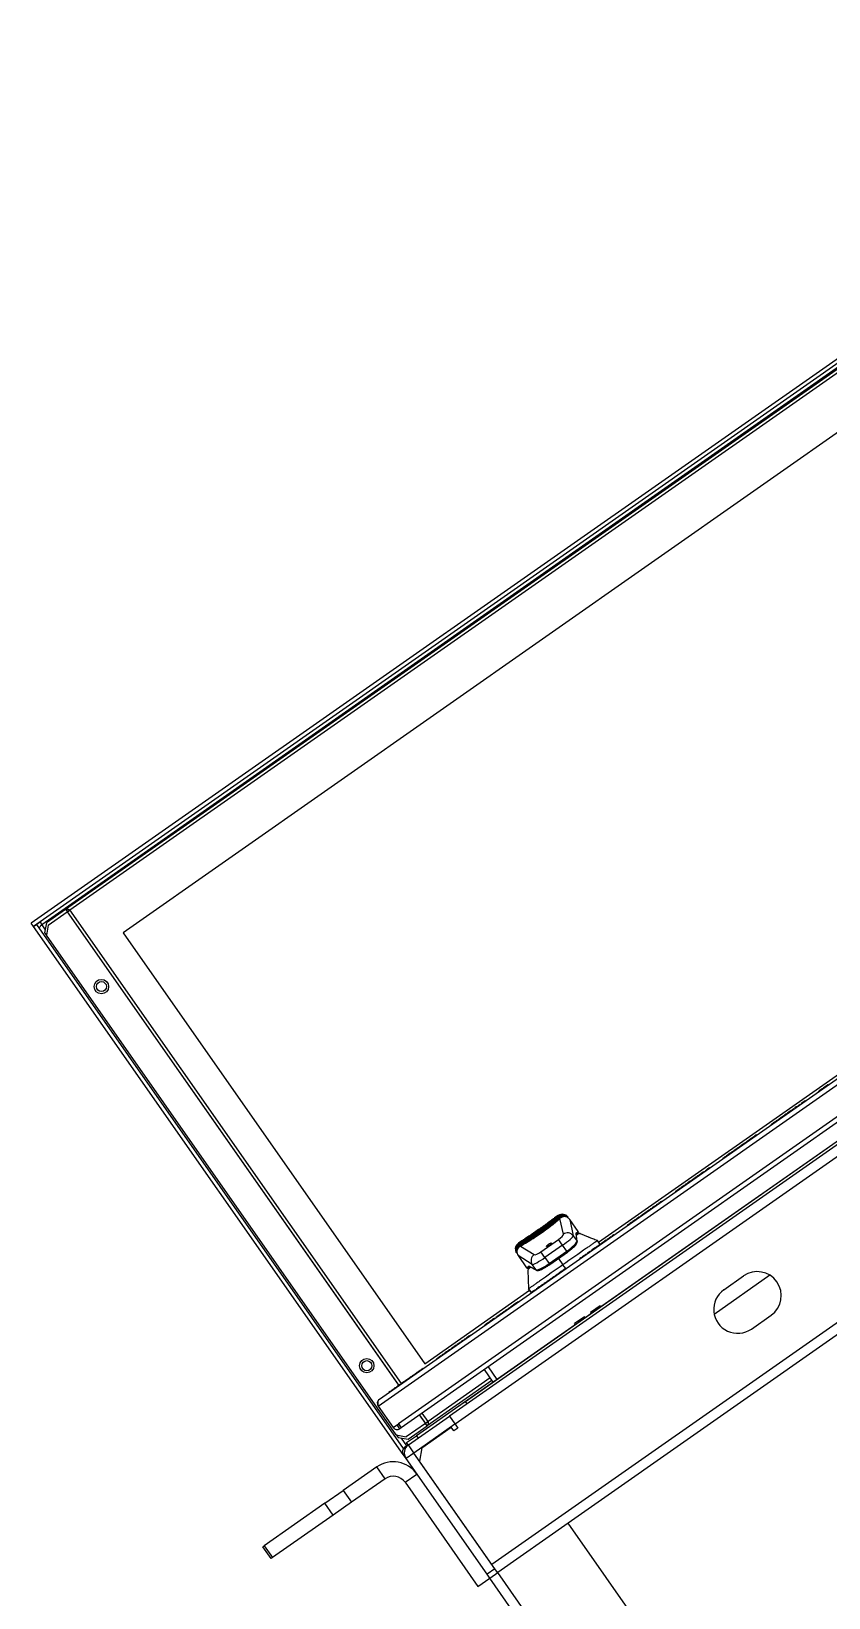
# Model space of a CAD drawing. Header units: millimetres. Extents: x 152904052 to 153933663, y 538271515 to 539240469.
# Drawn here: x 153464378 to 153464711, y 538578867 to 538579521 of the extents above; entities that cross this region are included whole.
import ezdxf

# ---------------------------------------------------------------- set-up
doc = ezdxf.new("R2010")
doc.units = ezdxf.units.MM
doc.layers.add('POWR', color=5, linetype='Continuous')

msp = doc.modelspace()

# ---------------------------------------------------------------- linework, layer by layer
at = {"layer": 'POWR', "color": 7}
for p, q in [((153467214.87, 538580807.11), (153464552.63, 538578942.98)), ((153467217.22, 538580803.75), (153464554.98, 538578939.63)), ((153467267, 538580769.27), (153464570.35, 538578881.05)), ((153466313.8, 538580176.17), (153464552.63, 538578942.98)), ((153466313.8, 538580176.17), (153464552.63, 538578942.98)), ((153466316.15, 538580172.82), (153464554.98, 538578939.63)), ((153466316.15, 538580172.82), (153464554.98, 538578939.63)), ((153464556.03, 538578946.84), (153466309.02, 538580174.29)), ((153464556.03, 538578946.84), (153466309.02, 538580174.29)), ((153466365.94, 538580138.33), (153464570.35, 538578881.05)), ((153466365.94, 538580138.33), (153464570.35, 538578881.05)), ((153464559.31, 538578949.13), (153465857.67, 538579858.25)), ((153465279.27, 538579779.44), (153464378.2, 538579148.51)), ((153465280.18, 538579778.13), (153464379.12, 538579147.19)), ((153465278.37, 538579775.15), (153464382.54, 538579147.88)), ((153464392.52, 538579154.38), (153465269.01, 538579768.11)), ((153464394.33, 538579154.06), (153465268.69, 538579766.3)), ((153465270.05, 538579742.22), (153464416.49, 538579144.55)), ((153464522.87, 538578947.12), (153465419.03, 538579574.61)), ((153464523.39, 538578950.04), (153465416.1, 538579575.13)), ((153465423.06, 538579564.13), (153464531.34, 538578939.74)), ((153465424.21, 538579562.49), (153464532.49, 538578938.1)), ((153465447.97, 538579490.56), (153464602.2, 538578898.34)), ((153464614.74, 538579015.54), (153465131.64, 538579377.47)), ((153464392.44, 538579154.32), (153464384.49, 538579148.76)), ((153464385.22, 538579147.72), (153464393.17, 538579153.28)), ((153464392.44, 538579154.32), (153464392.52, 538579154.38)), ((153464392.52, 538579154.38), (153464393.21, 538579153.4)), ((153464393.25, 538579153.34), (153464393.17, 538579153.28)), ((153464393.17, 538579153.28), (153464531.44, 538578955.8)), ((153464393.21, 538579153.4), (153464394.33, 538579154.06)), ((153464393.25, 538579153.34), (153464394.23, 538579154.03)), ((153464394.33, 538579154.06), (153464393.26, 538579153.32)), ((153464531.52, 538578955.86), (153464393.26, 538579153.32)), ((153464532.59, 538578956.61), (153464394.33, 538579154.06)), ((153464379.12, 538579147.19), (153464378.2, 538579148.51)), ((153464379.15, 538579147.14), (153464379.12, 538579147.19)), ((153464379.15, 538579147.14), (153464382.09, 538579149.2)), ((153464379.15, 538579147.14), (153464379.17, 538579147.11)), ((153464380.48, 538579148.03), (153464379.17, 538579147.11)), ((153464533.35, 538578926.92), (153464379.17, 538579147.11)), ((153464533.49, 538578929.51), (153464380.48, 538579148.03)), ((153464382.54, 538579147.88), (153464383.97, 538579145.84)), ((153464384.49, 538579148.76), (153464383.75, 538579144.58)), ((153464383.75, 538579144.58), (153464384.48, 538579143.54)), ((153464385.22, 538579147.72), (153464384.48, 538579143.54)), ((153464416.49, 538579144.55), (153464542.33, 538578964.84)), ((153464530.43, 538578935.1), (153464384.48, 538579143.54)), ((153464706.35, 538579078.27), (153464706.4, 538579078.19)), ((153464688.91, 538579066.06), (153464688.97, 538579065.98)), ((153464689.97, 538579066.81), (153464690.03, 538579066.72)), ((153464691.67, 538579067.99), (153464691.73, 538579067.91)), ((153464693.94, 538579069.59), (153464694, 538579069.5)), ((153464696.21, 538579071.18), (153464696.27, 538579071.1)), ((153464686.8, 538579064.58), (153464686.86, 538579064.5)), ((153464671.17, 538579053.64), (153464671.23, 538579053.56)), ((153464673.72, 538579055.42), (153464673.77, 538579055.34)), ((153464666.57, 538579050.42), (153464666.63, 538579050.34)), ((153464651.73, 538579040.03), (153464651.79, 538579039.95)), ((153464654.01, 538579041.62), (153464654.06, 538579041.54)), ((153464646.86, 538579036.62), (153464646.92, 538579036.54)), ((153464649.02, 538579038.13), (153464649.08, 538579038.05)), ((153464597.94, 538579026.63), (153464596.5, 538579025.62)), ((153464598, 538579026.55), (153464597.94, 538579026.63)), ((153464633.94, 538579027.57), (153464634, 538579027.49)), ((153464635, 538579028.31), (153464635.06, 538579028.23)), ((153464638.61, 538579030.84), (153464638.67, 538579030.76)), ((153464639.58, 538579031.52), (153464639.64, 538579031.44)), ((153464641.02, 538579032.53), (153464641.08, 538579032.45)), ((153464598.11, 538579026.4), (153464598.08, 538579026.44)), ((153464598.29, 538579026.14), (153464598.23, 538579026.23)), ((153464598.52, 538579025.81), (153464598.44, 538579025.92)), ((153464600.14, 538579018.87), (153464598.72, 538579025.45)), ((153464606.33, 538579019.96), (153464602.78, 538579025.03)), ((153464602.78, 538579025.03), (153464604.25, 538579018.2)), ((153464606.33, 538579019.96), (153464602.78, 538579025.03)), ((153464602.78, 538579025.03), (153464602.78, 538579025.03)), ((153464626.8, 538579022.57), (153464626.86, 538579022.49)), ((153464629.71, 538579024.61), (153464629.76, 538579024.53)), ((153464630.67, 538579025.28), (153464630.73, 538579025.2)), ((153464632.37, 538579026.47), (153464632.43, 538579026.39)), ((153464582.85, 538579016.06), (153464581.4, 538579015.04)), ((153464581.4, 538579015.04), (153464581.45, 538579014.96)), ((153464581.53, 538579014.86), (153464581.56, 538579014.81)), ((153464581.68, 538579014.64), (153464581.74, 538579014.56)), ((153464581.9, 538579014.33), (153464581.97, 538579014.22)), ((153464582.24, 538579013.91), (153464587.94, 538579010.33)), ((153464590.77, 538579011.49), (153464598.08, 538579016.61)), ((153464599.75, 538579014.23), (153464592.44, 538579009.11)), ((153464599.75, 538579014.23), (153464598.08, 538579016.61)), ((153464601.51, 538579011.71), (153464599.75, 538579014.23)), ((153464604.25, 538579018.2), (153464605.83, 538579015.94)), ((153464605.83, 538579015.94), (153464605.42, 538579019.19)), ((153464605.45, 538579019.34), (153464606.33, 538579019.96)), ((153464605.5, 538579018.98), (153464605.51, 538579018.97)), ((153464605.92, 538579015.72), (153464605.51, 538579018.97)), ((153464606.21, 538579019.27), (153464605.53, 538579018.79)), ((153464606.33, 538579019.96), (153464606.33, 538579019.96)), ((153464607.08, 538579019.07), (153464610.47, 538579017.7)), ((153464614.06, 538579013.65), (153464614.11, 538579013.57)), ((153464615.46, 538579014.51), (153464614.32, 538579016.15)), ((153464615.46, 538579014.51), (153464614.32, 538579016.15)), ((153464616.33, 538579015.24), (153464616.39, 538579015.16)), ((153464580.41, 538579013.47), (153464580.4, 538579013.44)), ((153464581.24, 538579009.95), (153464584.79, 538579004.88)), ((153464581.24, 538579009.95), (153464581.25, 538579009.95)), ((153464587.16, 538579006.23), (153464581.25, 538579009.95)), ((153464581.25, 538579009.95), (153464584.8, 538579004.88)), ((153464592.44, 538579009.11), (153464590.77, 538579011.49)), ((153464592.44, 538579009.11), (153464594.2, 538579006.59)), ((153464594.2, 538579006.59), (153464601.51, 538579011.71)), ((153464594.48, 538579006.18), (153464601.8, 538579011.3)), ((153464598.14, 538579008.74), (153464599.98, 538579006.11)), ((153464601.51, 538579011.71), (153464601.8, 538579011.3)), ((153464609.12, 538579010.19), (153464609.18, 538579010.11)), ((153464611.78, 538579012.06), (153464611.84, 538579011.98)), ((153464584.79, 538579004.88), (153464584.8, 538579004.88)), ((153464584.8, 538579004.88), (153464585.68, 538579005.5)), ((153464585.38, 538579003.88), (153464585.65, 538578996.08)), ((153464586.17, 538579005.23), (153464585.49, 538579004.76)), ((153464585.83, 538579005.48), (153464588.74, 538579003.98)), ((153464586, 538579005.32), (153464586.01, 538579005.32)), ((153464586.01, 538579005.32), (153464588.92, 538579003.82)), ((153464588.74, 538579003.98), (153464587.16, 538579006.23)), ((153464594.2, 538579006.59), (153464594.48, 538579006.18)), ((153464596.44, 538579001.32), (153464596.5, 538579001.23)), ((153464601.13, 538579004.47), (153464599.98, 538579006.11)), ((153464686.32, 538579001.71), (153464663.06, 538578985.42)), ((153464667.11, 538578995.68), (153464675.3, 538579001.41)), ((153464542.33, 538578964.84), (153464586.07, 538578995.46)), ((153464585.65, 538578996.08), (153464586.79, 538578994.44)), ((153464586.79, 538578994.44), (153464585.65, 538578996.08)), ((153464587.03, 538578994.72), (153464587.08, 538578994.64)), ((153464588.83, 538578995.99), (153464588.89, 538578995.9)), ((153464593.11, 538578998.99), (153464593.11, 538578998.98)), ((153464593.11, 538578998.98), (153464593.17, 538578998.9)), ((153464594.17, 538578999.72), (153464594.23, 538578999.64)), ((153464581.42, 538578990.8), (153464581.48, 538578990.72)), ((153464615.49, 538578989.02), (153464611.4, 538578986.15)), ((153464615.49, 538578989.02), (153464615.75, 538578988.65)), ((153464572.01, 538578984.21), (153464572.07, 538578984.13)), ((153464574.28, 538578985.8), (153464574.34, 538578985.72)), ((153464608.94, 538578984.43), (153464604.84, 538578981.56)), ((153464605.1, 538578981.19), (153464604.84, 538578981.56)), ((153464609.2, 538578984.06), (153464608.94, 538578984.43)), ((153464611.4, 538578986.15), (153464611.65, 538578985.78)), ((153464678.58, 538578979.29), (153464686.77, 538578985.03)), ((153464558.36, 538578974.65), (153464558.42, 538578974.57)), ((153464561.54, 538578976.88), (153464561.6, 538578976.79)), ((153464567.14, 538578980.8), (153464567.2, 538578980.72)), ((153464549.46, 538578968.42), (153464549.52, 538578968.34)), ((153464550.43, 538578969.09), (153464550.48, 538578969.01)), ((153464553.34, 538578971.13), (153464553.4, 538578971.05)), ((153464554.4, 538578971.87), (153464554.45, 538578971.79)), ((153464540.55, 538578962.18), (153464540.6, 538578962.1)), ((153464541.65, 538578962.95), (153464541.71, 538578962.87)), ((153464547.25, 538578966.87), (153464547.31, 538578966.79)), ((153464567.14, 538578962.36), (153464570.78, 538578957.16)), ((153464568.77, 538578963.51), (153464572.42, 538578958.31)), ((153464530.54, 538578955.17), (153464530.6, 538578955.09)), ((153464532.24, 538578956.36), (153464532.29, 538578956.28)), ((153464534.51, 538578957.95), (153464534.57, 538578957.87)), ((153464538.48, 538578960.73), (153464538.53, 538578960.65)), ((153464570.32, 538578957.81), (153464543.37, 538578938.94)), ((153464569.57, 538578958.88), (153464543.69, 538578940.75)), ((153464527.37, 538578952.95), (153464527.42, 538578952.87)), ((153464528.47, 538578953.72), (153464528.53, 538578953.64)), ((153464559.31, 538578949.13), (153464538.83, 538578934.79)), ((153464560, 538578948.15), (153464559.31, 538578949.13)), ((153464522.87, 538578947.12), (153464529.13, 538578938.19)), ((153464535.51, 538578931), (153464552.63, 538578942.98)), ((153464540.1, 538578943.43), (153464542.56, 538578939.93)), ((153464542.62, 538578940.01), (153464540.19, 538578943.49)), ((153464543.69, 538578940.75), (153464541.25, 538578944.24)), ((153464552.63, 538578942.98), (153464554.92, 538578939.71)), ((153464529.13, 538578938.19), (153464531.34, 538578939.74)), ((153464531.91, 538578937.7), (153464530.76, 538578939.34)), ((153464531.29, 538578939.7), (153464532.43, 538578938.06)), ((153464531.34, 538578939.74), (153464532.49, 538578938.1)), ((153464532.43, 538578938.06), (153464531.91, 538578937.7)), ((153464532.49, 538578938.1), (153464532.43, 538578938.06)), ((153464542.56, 538578939.93), (153464534.61, 538578934.36)), ((153464535.34, 538578933.32), (153464543.29, 538578938.89)), ((153464537.8, 538578927.72), (153464554.92, 538578939.71)), ((153464541.11, 538578929.79), (153464553.4, 538578938.4)), ((153464542.56, 538578939.93), (153464542.64, 538578939.99)), ((153464542.62, 538578940.01), (153464543.69, 538578940.75)), ((153464542.64, 538578939.99), (153464543.39, 538578940.51)), ((153464543.69, 538578940.75), (153464542.68, 538578939.93)), ((153464543.37, 538578938.94), (153464542.68, 538578939.93)), ((153464543.37, 538578938.94), (153464543.29, 538578938.89)), ((153464554.49, 538578936.84), (153464553.4, 538578938.4)), ((153464556.12, 538578937.99), (153464554.49, 538578936.84)), ((153464554.98, 538578939.63), (153464554.92, 538578939.71)), ((153464554.98, 538578939.63), (153464556.12, 538578937.99)), ((153464530.43, 538578935.1), (153464531.16, 538578934.06)), ((153464530.43, 538578935.1), (153464534.61, 538578934.36)), ((153464531.16, 538578934.06), (153464535.34, 538578933.32)), ((153464532.42, 538578933.84), (153464534.71, 538578930.56)), ((153464533.4, 538578929.64), (153464534.71, 538578930.56)), ((153464533.46, 538578929.56), (153464533.87, 538578929.85)), ((153464535.42, 538578930.94), (153464533.87, 538578929.85)), ((153464534.17, 538578929.42), (153464533.87, 538578929.85)), ((153464535.37, 538578931.02), (153464534.71, 538578930.56)), ((153464534.74, 538578931.92), (153464538.83, 538578934.79)), ((153464535.42, 538578930.94), (153464534.74, 538578931.92)), ((153464535.51, 538578931), (153464535.42, 538578930.94)), ((153464537.8, 538578927.72), (153464535.51, 538578931)), ((153464538.83, 538578934.79), (153464539.52, 538578933.81)), ((153464541.11, 538578929.79), (153464540.13, 538578924.22)), ((153464533.78, 538578927.22), (153464533.35, 538578926.92)), ((153464534.5, 538578925.29), (153464533.35, 538578926.92)), ((153464537.78, 538578927.58), (153464534.5, 538578925.29)), ((153464568.28, 538578877.04), (153464534.5, 538578925.29)), ((153464571.56, 538578879.33), (153464537.78, 538578927.58)), ((153464570.35, 538578881.05), (153464540.13, 538578924.22)), ((153464522.32, 538578921.76), (153464508.32, 538578911.96)), ((153464525.76, 538578916.85), (153464511.76, 538578907.05)), ((153464525.76, 538578916.85), (153464522.32, 538578921.76)), ((153464534.11, 538578915.37), (153464539.03, 538578918.82)), ((153464500.66, 538578906.6), (153464508.32, 538578911.96)), ((153464508.32, 538578911.96), (153464511.76, 538578907.05)), ((153464534.11, 538578915.37), (153464564.51, 538578871.96)), ((153464500.66, 538578906.6), (153464475.33, 538578888.86)), ((153464504.1, 538578901.68), (153464500.66, 538578906.6)), ((153464511.76, 538578907.05), (153464504.1, 538578901.68)), ((153464504.1, 538578901.68), (153464478.78, 538578883.95)), ((153464602.2, 538578898.34), (153464572.79, 538578877.75)), ((153465072.53, 538578226.64), (153464602.2, 538578898.34)), ((153464474.81, 538578888.49), (153464475.33, 538578888.86)), ((153464478.25, 538578883.58), (153464474.81, 538578888.49)), ((153464475.33, 538578888.86), (153464478.78, 538578883.95)), ((153464478.78, 538578883.95), (153464478.25, 538578883.58)), ((153464571.56, 538578879.33), (153464568.28, 538578877.04)), ((153464569.43, 538578875.4), (153464568.28, 538578877.04)), ((153464569.43, 538578875.4), (153464572.79, 538578877.75)), ((153464572.71, 538578877.69), (153464571.56, 538578879.33)), ((153465043.12, 538578206.05), (153464572.79, 538578877.75)), ((153464564.51, 538578871.96), (153464569.43, 538578875.4)), ((153465039.76, 538578203.7), (153464569.43, 538578875.4))]:
    msp.add_line(p, q, dxfattribs=at)
at = {"layer": 'POWR', "color": 7, "flags": 128}
msp.add_lwpolyline([(153464580.48, 538579013.34), (153464580.44, 538579013.36), (153464580.41, 538579013.38), (153464580.38, 538579013.41), (153464580.35, 538579013.43), (153464580.34, 538579013.46), (153464580.33, 538579013.48), (153464580.32, 538579013.51), (153464580.32, 538579013.53)], dxfattribs=at)
at = {"layer": 'POWR', "color": 7}
for centre, radius in [((153464407.43, 538579122.1), 3), ((153464407.43, 538579122.1), 2.1), ((153464518.13, 538578964), 3), ((153464518.13, 538578964), 2.1)]:
    msp.add_circle(centre, radius, dxfattribs=at)
for centre, radius, start, end in [((153464599.66, 538579024.17), 3, 34.99999, 124.99999), ((153464599.69, 538579026.98), 0.148, 13.72199, 72.70753), ((153464599.88, 538579026.8), 0.22, 355.61042, 60.25655), ((153464600.15, 538579026.56), 0.238, 351.38192, 49.28537), ((153464600.74, 538579026.51), 0.299, 69.92108, 106.46116), ((153464598.14, 538579026.2), 0.203, 43.28235, 99.99856), ((153464598.26, 538579025.81), 0.332, 28.00104, 85.91652), ((153464598.46, 538579025.44), 0.368, 29.45804, 80.32114), ((153464600.47, 538579026.23), 0.264, 348.13613, 39.29615), ((153464600.99, 538579026.23), 0.3, 68.3173, 125.18194), ((153464601.08, 538579026.13), 0.3, 67.85535, 125.20318), ((153464601.3, 538579025.86), 0.3, 66.81842, 125.25722), ((153464583.12, 538579012.59), 3, 124.99999, 214.99999), ((153464581.74, 538579014.71), 0.203, 150.00143, 206.71766), ((153464582.06, 538579014.47), 0.332, 164.08348, 221.99897), ((153464582.34, 538579014.16), 0.368, 169.67885, 220.54196), ((153464601.84, 538579016.35), 3.04, 37.39419, 124.01866), ((153464605.03, 538579018.91), 0.478, 8.53928, 36.2481), ((153464605.04, 538579019.05), 0.501, 341.84169, 35.0507), ((153464605.45, 538579015.66), 0.478, 7.30287, 36.24966), ((153464605.93, 538579019.68), 0.5, 304.99999, 34.99999), ((153464605.92, 538579019.67), 0.499, 305.1578, 35.15693), ((153464580.56, 538579012.38), 0.299, 146.59574, 180.08388), ((153464580.58, 538579013.28), 0.22, 189.74345, 254.38958), ((153464580.73, 538579012.04), 0.3, 124.81805, 181.6827), ((153464580.71, 538579012.94), 0.238, 200.71463, 258.61808), ((153464580.8, 538579011.93), 0.3, 132.41791, 182.15891), ((153464580.91, 538579012.53), 0.264, 210.70386, 261.86387), ((153464589.72, 538579007.87), 3.04, 125.98134, 212.60581), ((153464585.2, 538579005.17), 0.5, 214.99999, 304.99999), ((153464585.21, 538579005.17), 0.499, 214.84307, 304.84221), ((153464586.09, 538579005.79), 0.501, 214.9493, 268.1583), ((153464586.23, 538579005.74), 0.478, 213.7519, 241.46073), ((153464589.14, 538579004.24), 0.478, 213.75035, 242.69712), ((153464681.03, 538578993.22), 10, 304.99999, 124.99999), ((153464672.84, 538578987.49), 10, 124.99999, 304.99999), ((153464524.59, 538578948.32), 2.1, 124.99999, 214.99999), ((153464530.76, 538578939.34), 2, 214.99999, 304.99999), ((153464535.07, 538578928.13), 2.1, 124.99999, 214.99999), ((153464537.86, 538578927.64), 4.1, 124.99999, 214.99999), ((153464529.2, 538578911.93), 12, 34.99999, 124.99999), ((153464537.86, 538578927.64), 0.1, 124.99999, 214.99999), ((153464529.2, 538578911.93), 6, 34.99999, 124.99999)]:
    msp.add_arc(centre, radius, start, end, dxfattribs=at)
for centre, major_axis, ratio, start_param, end_param in [((153464587.13, 538579024.47), (20.89, 14.63), 0.249328, 4.306744, 5.118034), ((153464597.65, 538579017.22), (2.46, 1.72), 0.249328, 4.712389, 6.178466), ((153464599.32, 538579014.84), (4.91, 3.44), 0.124664, 4.712389, 6.178466), ((153464600.88, 538579012.61), (4.91, 3.44), 0.183333, 4.712389, 6.178466), ((153464608.6, 538579014.84), (-3.15, 4.51), 0.105104, 0, 0.197396), ((153464592.01, 538579009.72), (4.91, 3.44), 0.124664, 3.246312, 4.712389), ((153464590.34, 538579012.1), (2.46, 1.72), 0.249328, 3.246312, 4.712389), ((153464588.83, 538579000.99), (-3.15, 4.51), 0.105104, 6.08579, 6.283185), ((153464593.57, 538579007.49), (4.91, 3.44), 0.183333, 3.246312, 4.712389)]:
    msp.add_ellipse(centre, major_axis=major_axis, ratio=ratio, start_param=start_param, end_param=end_param, dxfattribs=at)
msp.add_ellipse((153464594.15, 538579014.44), major_axis=(1.02, 0.72), ratio=0.249328, dxfattribs=at)
for points, knots in [([(153464392.52, 538579154.38), (153464392.61, 538579154.43), (153464392.81, 538579154.52), (153464393.24, 538579154.46), (153464393.76, 538579154.3), (153464394.14, 538579154.14), (153464394.33, 538579154.06)], [0, 0, 0, 0, 0.237155, 0.492001, 0.746893, 1, 1, 1, 1]), ([(153464381.58, 538579146.47), (153464381.57, 538579146.53), (153464381.55, 538579146.63), (153464381.75, 538579146.95), (153464382.04, 538579147.31), (153464382.33, 538579147.64), (153464382.5, 538579147.83), (153464382.54, 538579147.88)], [0, 0, 0, 0, 0.26101, 0.482061, 0.703095, 0.924129, 1, 1, 1, 1]), ([(153464382.54, 538579147.88), (153464382.46, 538579148.09), (153464382.31, 538579148.48), (153464382.15, 538579148.94), (153464382.11, 538579149.12), (153464382.09, 538579149.2)], [0, 0, 0, 0, 0.407958, 0.75346, 1, 1, 1, 1]), ([(153464710.66, 538579081.29), (153464710.27, 538579081.02), (153464709.23, 538579080.29), (153464707.83, 538579079.31), (153464706.6, 538579078.45), (153464706.43, 538579078.33), (153464706.35, 538579078.27)], [0, 0, 0, 0, 0.151094, 0.39751, 0.693287, 1, 1, 1, 1]), ([(153464698.94, 538579073.09), (153464698.91, 538579073.06), (153464698.85, 538579073.03), (153464698.32, 538579072.65), (153464698.17, 538579072.55)], [0, 0, 0, 0, 0.7249547, 1, 1, 1, 1]), ([(153464701.07, 538579074.57), (153464701.02, 538579074.54), (153464700.92, 538579074.47), (153464700.26, 538579074.01), (153464699.54, 538579073.51), (153464699.23, 538579073.29)], [0, 0, 0, 0, 0.3570861, 0.7221582, 1, 1, 1, 1]), ([(153464688.62, 538579065.86), (153464688.56, 538579065.82), (153464687.9, 538579065.35), (153464687.09, 538579064.79), (153464686.9, 538579064.65), (153464686.8, 538579064.58)], [0, 0, 0, 0, 0.046262, 0.518324, 1, 1, 1, 1]), ([(153464689.69, 538579066.61), (153464689.51, 538579066.48), (153464689.02, 538579066.14), (153464688.95, 538579066.09), (153464688.91, 538579066.06)], [0, 0, 0, 0, 0.348529, 1, 1, 1, 1]), ([(153464691.38, 538579067.79), (153464691.21, 538579067.67), (153464690.66, 538579067.29), (153464690.13, 538579066.92), (153464690.03, 538579066.84), (153464689.97, 538579066.81)], [0, 0, 0, 0, 0.185329, 0.588233, 1, 1, 1, 1]), ([(153464693.94, 538579069.59), (153464693.6, 538579069.35), (153464692.92, 538579068.87), (153464692.2, 538579068.36), (153464691.75, 538579068.05), (153464691.7, 538579068.01), (153464691.67, 538579067.99)], [0, 0, 0, 0, 0.275813, 0.552302, 0.773603, 1, 1, 1, 1]), ([(153464696.21, 538579071.18), (153464696.17, 538579071.15), (153464696.09, 538579071.09), (153464695.48, 538579070.67), (153464694.73, 538579070.14), (153464694.21, 538579069.77), (153464693.94, 538579069.59)], [0, 0, 0, 0, 0.291955, 0.564274, 0.77698, 1, 1, 1, 1]), ([(153464697.88, 538579072.35), (153464697.82, 538579072.3), (153464697.7, 538579072.22), (153464697.11, 538579071.8), (153464696.59, 538579071.44), (153464696.5, 538579071.38)], [0, 0, 0, 0, 0.449901, 0.911411, 1, 1, 1, 1]), ([(153464680.78, 538579060.37), (153464680.78, 538579060.37), (153464680.78, 538579060.37), (153464680.1, 538579059.89), (153464678.89, 538579059.05), (153464677.63, 538579058.16), (153464676.79, 538579057.57), (153464676.51, 538579057.38)], [0, 0, 0, 0, 0.16836, 0.429285, 0.677212, 0.894576, 1, 1, 1, 1]), ([(153464670.89, 538579053.44), (153464670.49, 538579053.17), (153464669.45, 538579052.43), (153464668.07, 538579051.47), (153464666.84, 538579050.61), (153464666.66, 538579050.48), (153464666.57, 538579050.42)], [0, 0, 0, 0, 0.15269, 0.403814, 0.701599, 1, 1, 1, 1]), ([(153464673.72, 538579055.42), (153464673.33, 538579055.16), (153464672.56, 538579054.62), (153464671.77, 538579054.06), (153464671.27, 538579053.71), (153464671.21, 538579053.67), (153464671.17, 538579053.64)], [0, 0, 0, 0, 0.275104, 0.554507, 0.77669, 1, 1, 1, 1]), ([(153464676.23, 538579057.18), (153464676.22, 538579057.18), (153464676.22, 538579057.18), (153464675.99, 538579057.01), (153464675.5, 538579056.67), (153464674.7, 538579056.11), (153464674.05, 538579055.66), (153464673.72, 538579055.42)], [0, 0, 0, 0, 0.103284, 0.300865, 0.488334, 0.735336, 1, 1, 1, 1]), ([(153464661.07, 538579046.57), (153464661.07, 538579046.57), (153464661.07, 538579046.57), (153464660.45, 538579046.14), (153464659.6, 538579045.54), (153464659.22, 538579045.27)], [0, 0, 0, 0, 0.265083, 0.669545, 1, 1, 1, 1]), ([(153464651.45, 538579039.83), (153464650.99, 538579039.51), (153464650.07, 538579038.86), (153464649.22, 538579038.27), (153464649.09, 538579038.18), (153464649.02, 538579038.13)], [0, 0, 0, 0, 0.3256399, 0.6652631, 1, 1, 1, 1]), ([(153464654.01, 538579041.62), (153464653.66, 538579041.38), (153464652.97, 538579040.9), (153464652.27, 538579040.4), (153464651.82, 538579040.09), (153464651.76, 538579040.05), (153464651.73, 538579040.03)], [0, 0, 0, 0, 0.2751102, 0.5573582, 0.7800931, 1, 1, 1, 1]), ([(153464656.25, 538579043.19), (153464656.25, 538579043.19), (153464656.25, 538579043.19), (153464656.04, 538579043.04), (153464655.65, 538579042.78), (153464655.16, 538579042.43), (153464654.59, 538579042.03), (153464654.21, 538579041.76), (153464654.01, 538579041.62)], [0, 0, 0, 0, 0.099931, 0.297137, 0.482001, 0.644907, 0.814694, 1, 1, 1, 1]), ([(153464658.93, 538579045.07), (153464658.93, 538579045.07), (153464658.93, 538579045.07), (153464658.46, 538579044.74), (153464657.63, 538579044.16), (153464656.88, 538579043.64), (153464656.53, 538579043.39)], [0, 0, 0, 0, 0.185336, 0.481365, 0.759128, 1, 1, 1, 1]), ([(153464648.74, 538579037.93), (153464648.66, 538579037.88), (153464647.98, 538579037.4), (153464647.16, 538579036.83), (153464646.96, 538579036.69), (153464646.86, 538579036.62)], [0, 0, 0, 0, 0.059815, 0.533636, 1, 1, 1, 1]), ([(153464598, 538579026.55), (153464598.3, 538579026.73), (153464598.84, 538579027.05), (153464599.46, 538579027.1), (153464599.74, 538579027.12)], [0, 0, 0, 0, 0.558032, 1, 1, 1, 1]), ([(153464599.79, 538579027.02), (153464599.45, 538579026.99), (153464598.83, 538579026.92), (153464598.31, 538579026.59), (153464598.08, 538579026.44)], [0, 0, 0, 0, 0.558139, 1, 1, 1, 1]), ([(153464598.11, 538579026.4), (153464598.43, 538579026.6), (153464599.01, 538579026.95), (153464599.69, 538579026.98), (153464599.99, 538579026.99)], [0, 0, 0, 0, 0.560688, 1, 1, 1, 1]), ([(153464600.01, 538579026.83), (153464599.65, 538579026.8), (153464599, 538579026.74), (153464598.46, 538579026.38), (153464598.23, 538579026.23)], [0, 0, 0, 0, 0.56076, 1, 1, 1, 1]), ([(153464598.29, 538579026.14), (153464598.63, 538579026.36), (153464599.26, 538579026.74), (153464599.99, 538579026.74), (153464600.31, 538579026.74)], [0, 0, 0, 0, 0.56001, 1, 1, 1, 1]), ([(153464599.74, 538579027.12), (153464599.83, 538579027.12), (153464600.01, 538579027.11), (153464600.25, 538579027.08), (153464600.41, 538579027.04), (153464600.46, 538579027.02), (153464600.48, 538579027.02)], [0, 0, 0, 0, 0.367851, 0.735806, 0.920546, 1, 1, 1, 1]), ([(153464600.44, 538579026.9), (153464600.44, 538579026.9), (153464600.44, 538579026.92), (153464600.38, 538579026.94), (153464600.19, 538579027), (153464599.92, 538579027.01), (153464599.76, 538579027.02)], [0, 0, 0, 0, 0.02102, 0.134539, 0.478024, 1, 1, 1, 1]), ([(153464600.71, 538579026.91), (153464600.7, 538579026.91), (153464600.66, 538579026.92), (153464600.32, 538579027), (153464599.99, 538579027.02), (153464599.79, 538579027.02)], [0, 0, 0, 0, 0.279849, 0.560767, 1, 1, 1, 1]), ([(153464599.99, 538579026.99), (153464600.08, 538579026.98), (153464600.25, 538579026.97), (153464600.49, 538579026.92), (153464600.66, 538579026.87), (153464600.76, 538579026.83), (153464600.82, 538579026.8), (153464600.84, 538579026.79), (153464600.84, 538579026.79)], [0, 0, 0, 0, 0.249575, 0.499234, 0.624577, 0.749541, 0.874797, 1, 1, 1, 1]), ([(153464600.83, 538579026.72), (153464600.75, 538579026.74), (153464600.55, 538579026.79), (153464600.22, 538579026.82), (153464600.01, 538579026.83)], [0, 0, 0, 0, 0.389876, 1, 1, 1, 1]), ([(153464600.31, 538579026.74), (153464600.39, 538579026.73), (153464600.56, 538579026.71), (153464600.78, 538579026.65), (153464600.93, 538579026.59), (153464601.02, 538579026.55), (153464601.08, 538579026.52), (153464601.1, 538579026.51), (153464601.1, 538579026.51)], [0, 0, 0, 0, 0.250691, 0.499738, 0.624633, 0.749644, 0.875011, 1, 1, 1, 1]), ([(153464600.84, 538579026.79), (153464600.85, 538579026.78), (153464600.88, 538579026.75), (153464600.9, 538579026.73), (153464600.91, 538579026.71)], [0, 0, 0, 0, 0.56, 1, 1, 1, 1]), ([(153464634.64, 538579028.06), (153464634.3, 538579027.82), (153464633.6, 538579027.33), (153464632.91, 538579026.85), (153464632.46, 538579026.53), (153464632.4, 538579026.49), (153464632.37, 538579026.47)], [0, 0, 0, 0, 0.275754, 0.56072, 0.783725, 1, 1, 1, 1]), ([(153464635, 538579028.31), (153464634.84, 538579028.2), (153464634.51, 538579027.97), (153464634.19, 538579027.75), (153464633.98, 538579027.6), (153464633.96, 538579027.58), (153464633.94, 538579027.57)], [0, 0, 0, 0, 0.275921, 0.560742, 0.783615, 1, 1, 1, 1]), ([(153464636.04, 538579029.04), (153464636.04, 538579029.04), (153464636.03, 538579029.04), (153464635.94, 538579028.97), (153464635.76, 538579028.85), (153464635.53, 538579028.69), (153464635.27, 538579028.5), (153464635.09, 538579028.38), (153464635, 538579028.31)], [0, 0, 0, 0, 0.0519018, 0.2582521, 0.4493065, 0.618763, 0.7988902, 1, 1, 1, 1]), ([(153464636.92, 538579029.66), (153464636.9, 538579029.64), (153464636.86, 538579029.62), (153464636.63, 538579029.45), (153464636.4, 538579029.29), (153464636.32, 538579029.24)], [0, 0, 0, 0, 0.436374, 0.82486, 1, 1, 1, 1]), ([(153464638.61, 538579030.84), (153464638.58, 538579030.82), (153464638.52, 538579030.78), (153464638.02, 538579030.43), (153464637.47, 538579030.04), (153464637.2, 538579029.86)], [0, 0, 0, 0, 0.368878, 0.697816, 1, 1, 1, 1]), ([(153464639.58, 538579031.52), (153464639.55, 538579031.5), (153464639.51, 538579031.47), (153464639.07, 538579031.17), (153464638.9, 538579031.04)], [0, 0, 0, 0, 0.5999408, 1, 1, 1, 1]), ([(153464641, 538579032.52), (153464641, 538579032.52), (153464641, 538579032.51), (153464640.57, 538579032.22), (153464639.99, 538579031.81), (153464639.87, 538579031.72)], [0, 0, 0, 0, 0.344388, 0.860788, 1, 1, 1, 1]), ([(153464581.45, 538579014.96), (153464582.44, 538579015.62), (153464584.43, 538579016.95), (153464587.62, 538579019.12), (153464591.02, 538579021.49), (153464594.58, 538579024.04), (153464596.86, 538579025.71), (153464598, 538579026.55)], [0, 0, 0, 0, 0.1864899, 0.3731911, 0.5594641, 0.77969, 1, 1, 1, 1]), ([(153464598.08, 538579026.44), (153464597.11, 538579025.72), (153464595.19, 538579024.29), (153464592.07, 538579022.03), (153464588.71, 538579019.66), (153464585.11, 538579017.21), (153464582.73, 538579015.64), (153464581.53, 538579014.86)], [0, 0, 0, 0, 0.1864818, 0.3727077, 0.5594378, 0.7788693, 1, 1, 1, 1]), ([(153464581.56, 538579014.81), (153464582.56, 538579015.46), (153464584.56, 538579016.75), (153464587.77, 538579018.9), (153464591.18, 538579021.27), (153464594.72, 538579023.84), (153464596.98, 538579025.54), (153464598.11, 538579026.4)], [0, 0, 0, 0, 0.186493, 0.373204, 0.559469, 0.779702, 1, 1, 1, 1]), ([(153464598.23, 538579026.23), (153464597.27, 538579025.5), (153464595.36, 538579024.04), (153464592.26, 538579021.76), (153464588.9, 538579019.39), (153464585.29, 538579016.95), (153464582.89, 538579015.41), (153464581.68, 538579014.64)], [0, 0, 0, 0, 0.186481, 0.372718, 0.559433, 0.778886, 1, 1, 1, 1]), ([(153464581.74, 538579014.56), (153464583.28, 538579015.54), (153464586.36, 538579017.51), (153464590.85, 538579020.6), (153464594.87, 538579023.53), (153464597.14, 538579025.27), (153464598.29, 538579026.14)], [0, 0, 0, 0, 0.279197, 0.55923, 0.778542, 1, 1, 1, 1]), ([(153464598.44, 538579025.92), (153464596.99, 538579024.8), (153464594.08, 538579022.55), (153464589.67, 538579019.41), (153464585.55, 538579016.64), (153464583.12, 538579015.1), (153464581.9, 538579014.33)], [0, 0, 0, 0, 0.279365, 0.559627, 0.778697, 1, 1, 1, 1]), ([(153464581.97, 538579014.22), (153464583.53, 538579015.2), (153464586.64, 538579017.17), (153464591.1, 538579020.24), (153464595.1, 538579023.15), (153464597.38, 538579024.92), (153464598.52, 538579025.81)], [0, 0, 0, 0, 0.279462, 0.559802, 0.778911, 1, 1, 1, 1]), ([(153464598.78, 538579025.63), (153464597.3, 538579024.48), (153464594.35, 538579022.21), (153464589.89, 538579019.03), (153464585.75, 538579016.24), (153464583.29, 538579014.69), (153464582.06, 538579013.92)], [0, 0, 0, 0, 0.280656, 0.560317, 0.780051, 1, 1, 1, 1]), ([(153464598.72, 538579025.52), (153464597.26, 538579024.39), (153464594.34, 538579022.11), (153464589.95, 538579018.98), (153464585.85, 538579016.24), (153464583.4, 538579014.7), (153464582.17, 538579013.94)], [0, 0, 0, 0, 0.279884, 0.560494, 0.779839, 1, 1, 1, 1]), ([(153464596.5, 538579025.62), (153464596.49, 538579025.61), (153464596.22, 538579025.43), (153464595.27, 538579024.73), (153464593.69, 538579023.57), (153464591.79, 538579022.19), (153464589.74, 538579020.74), (153464587.68, 538579019.31), (153464585.72, 538579018), (153464584.1, 538579016.91), (153464583.12, 538579016.26), (153464582.86, 538579016.06), (153464582.85, 538579016.06)], [0, 0, 0, 0, 0.003473, 0.127751, 0.25193, 0.375819, 0.499822, 0.624027, 0.748207, 0.872102, 0.996008, 1, 1, 1, 1]), ([(153464600.31, 538579026.53), (153464599.93, 538579026.5), (153464599.25, 538579026.45), (153464598.69, 538579026.08), (153464598.44, 538579025.92)], [0, 0, 0, 0, 0.559285, 1, 1, 1, 1]), ([(153464598.52, 538579025.81), (153464598.89, 538579026.04), (153464599.55, 538579026.44), (153464600.33, 538579026.41), (153464600.67, 538579026.4)], [0, 0, 0, 0, 0.559592, 1, 1, 1, 1]), ([(153464602.78, 538579025.03), (153464602.47, 538579025.36), (153464601.85, 538579026.03), (153464600.61, 538579026.25), (153464599.54, 538579026.03), (153464599, 538579025.64), (153464598.72, 538579025.45)], [0, 0, 0, 0, 0.279785, 0.559857, 0.779728, 1, 1, 1, 1]), ([(153464601.19, 538579026.41), (153464601.18, 538579026.4), (153464601.15, 538579026.4), (153464600.83, 538579026.48), (153464600.5, 538579026.51), (153464600.31, 538579026.53)], [0, 0, 0, 0, 0.279424, 0.560243, 1, 1, 1, 1]), ([(153464600.82, 538579026.47), (153464600.82, 538579026.48), (153464600.83, 538579026.5), (153464600.82, 538579026.52), (153464600.78, 538579026.54), (153464600.7, 538579026.56), (153464600.56, 538579026.56), (153464600.46, 538579026.54), (153464600.39, 538579026.52)], [0, 0, 0, 0, 0.125209, 0.250655, 0.344867, 0.439084, 0.625539, 1, 1, 1, 1]), ([(153464600.67, 538579026.4), (153464600.76, 538579026.38), (153464600.92, 538579026.35), (153464601.12, 538579026.29), (153464601.26, 538579026.23), (153464601.37, 538579026.18), (153464601.4, 538579026.15), (153464601.42, 538579026.14)], [0, 0, 0, 0, 0.251028, 0.501181, 0.626243, 0.751403, 1, 1, 1, 1]), ([(153464601.13, 538579026.11), (153464601.13, 538579026.11), (153464601.13, 538579026.13), (153464601.12, 538579026.16), (153464601.08, 538579026.18), (153464600.98, 538579026.2), (153464600.86, 538579026.2), (153464600.77, 538579026.18), (153464600.73, 538579026.17)], [0, 0, 0, 0, 0.125083, 0.250612, 0.375716, 0.501101, 0.749517, 1, 1, 1, 1]), ([(153464601.1, 538579026.51), (153464601.12, 538579026.49), (153464601.15, 538579026.46), (153464601.18, 538579026.42), (153464601.19, 538579026.41)], [0, 0, 0, 0, 0.56, 1, 1, 1, 1]), ([(153464601.42, 538579026.14), (153464601.43, 538579026.12), (153464601.46, 538579026.09), (153464601.48, 538579026.06), (153464601.49, 538579026.05)], [0, 0, 0, 0, 0.56, 1, 1, 1, 1]), ([(153464629.42, 538579024.41), (153464629.08, 538579024.17), (153464628.13, 538579023.51), (153464627.09, 538579022.78), (153464626.9, 538579022.64), (153464626.8, 538579022.57)], [0, 0, 0, 0, 0.218371, 0.615957, 1, 1, 1, 1]), ([(153464630.39, 538579025.08), (153464630.25, 538579024.99), (153464629.81, 538579024.68), (153464629.75, 538579024.64), (153464629.71, 538579024.61)], [0, 0, 0, 0, 0.31786, 1, 1, 1, 1]), ([(153464632.08, 538579026.27), (153464631.91, 538579026.15), (153464631.37, 538579025.78), (153464630.84, 538579025.4), (153464630.73, 538579025.32), (153464630.67, 538579025.28)], [0, 0, 0, 0, 0.192889, 0.60287, 1, 1, 1, 1]), ([(153464580.32, 538579013.53), (153464580.47, 538579013.84), (153464580.74, 538579014.41), (153464581.24, 538579014.79), (153464581.45, 538579014.96)], [0, 0, 0, 0, 0.558034, 1, 1, 1, 1]), ([(153464580.36, 538579013.24), (153464580.51, 538579013.59), (153464580.78, 538579014.22), (153464581.32, 538579014.63), (153464581.56, 538579014.81)], [0, 0, 0, 0, 0.560632, 1, 1, 1, 1]), ([(153464581.53, 538579014.86), (153464581.26, 538579014.64), (153464580.77, 538579014.25), (153464580.51, 538579013.69), (153464580.4, 538579013.44)], [0, 0, 0, 0, 0.558153, 1, 1, 1, 1]), ([(153464580.49, 538579012.86), (153464580.64, 538579013.24), (153464580.9, 538579013.92), (153464581.48, 538579014.36), (153464581.74, 538579014.56)], [0, 0, 0, 0, 0.559946, 1, 1, 1, 1]), ([(153464581.68, 538579014.64), (153464581.39, 538579014.42), (153464580.88, 538579014.02), (153464580.62, 538579013.43), (153464580.5, 538579013.17)], [0, 0, 0, 0, 0.560851, 1, 1, 1, 1]), ([(153464580.68, 538579012.4), (153464580.83, 538579012.81), (153464581.08, 538579013.55), (153464581.7, 538579014.02), (153464581.97, 538579014.22)], [0, 0, 0, 0, 0.558805, 1, 1, 1, 1]), ([(153464581.9, 538579014.33), (153464581.6, 538579014.1), (153464581.06, 538579013.69), (153464580.8, 538579013.06), (153464580.69, 538579012.79)], [0, 0, 0, 0, 0.559341, 1, 1, 1, 1]), ([(153464582.24, 538579013.91), (153464581.89, 538579013.66), (153464581.21, 538579013.15), (153464580.73, 538579012.03), (153464580.73, 538579010.89), (153464581.08, 538579010.26), (153464581.25, 538579009.95)], [0, 0, 0, 0, 0.280267, 0.560119, 0.77999, 1, 1, 1, 1]), ([(153464582.06, 538579013.92), (153464581.74, 538579013.67), (153464581.19, 538579013.24), (153464580.97, 538579012.57), (153464580.87, 538579012.27)], [0, 0, 0, 0, 0.560102, 1, 1, 1, 1]), ([(153464614.32, 538579016.15), (153464614.39, 538579016.2), (153464614.47, 538579016.26), (153464614.3, 538579016.14), (153464614.37, 538579016.19), (153464614.15, 538579016.03), (153464613.3, 538579015.44), (153464612.24, 538579014.7), (153464611.01, 538579013.84), (153464606.93, 538579010.98), (153464603.25, 538579008.4), (153464599.98, 538579006.11)], [0, 0, 0, 0, 0.7503603, 0.7712036, 0.792047, 0.8126829, 0.8282242, 0.8437654, 0.8593074, 0.87494, 1, 1, 1, 1]), ([(153464601.79, 538579011.3), (153464602.14, 538579011.55), (153464602.8, 538579012.03), (153464603.97, 538579012.98), (153464605.08, 538579014.04), (153464605.85, 538579015.06), (153464605.9, 538579015.52), (153464605.92, 538579015.73)], [0, 0, 0, 0, 0.148366, 0.289904, 0.552429, 0.78964, 1, 1, 1, 1]), ([(153464605.56, 538579018.56), (153464605.58, 538579018.58), (153464605.98, 538579018.86), (153464606.24, 538579019.04), (153464606.13, 538579018.96), (153464606.13, 538579018.96), (153464606.13, 538579018.96)], [0, 0, 0, 0, 0.015527, 0.315728, 0.923969, 1, 1, 1, 1]), ([(153464607.08, 538579019.07), (153464606.87, 538579019.07), (153464606.57, 538579019.06), (153464605.8, 538579018.56), (153464605.58, 538579018.41)], [0, 0, 0, 0, 0.702256, 1, 1, 1, 1]), ([(153464614.32, 538579016.15), (153464613.98, 538579016.29), (153464613.31, 538579016.56), (153464612.35, 538579016.94), (153464611.56, 538579017.26), (153464611.04, 538579017.47), (153464610.74, 538579017.59), (153464610.57, 538579017.66), (153464610.5, 538579017.69), (153464610.47, 538579017.7)], [0, 0, 0, 0, 0.121221, 0.24292, 0.371216, 0.512396, 0.666965, 0.831089, 1, 1, 1, 1]), ([(153464614.06, 538579013.65), (153464613.71, 538579013.41), (153464613.01, 538579012.92), (153464612.32, 538579012.44), (153464611.87, 538579012.12), (153464611.81, 538579012.08), (153464611.78, 538579012.06)], [0, 0, 0, 0, 0.277132, 0.564991, 0.788001, 1, 1, 1, 1]), ([(153464616.33, 538579015.24), (153464616.31, 538579015.23), (153464616.28, 538579015.21), (153464615.98, 538579015), (153464615.55, 538579014.7), (153464615.07, 538579014.36), (153464614.56, 538579014), (153464614.23, 538579013.77), (153464614.06, 538579013.65)], [0, 0, 0, 0, 0.203822, 0.38104, 0.547981, 0.683805, 0.832176, 1, 1, 1, 1]), ([(153464618.02, 538579016.43), (153464618, 538579016.41), (153464617.94, 538579016.37), (153464617.41, 538579016), (153464616.87, 538579015.62), (153464616.54, 538579015.39), (153464616.51, 538579015.37)], [0, 0, 0, 0, 0.361483, 0.676351, 0.972907, 1, 1, 1, 1]), ([(153464618.93, 538579017.06), (153464618.93, 538579017.06), (153464618.92, 538579017.06), (153464618.68, 538579016.89), (153464618.34, 538579016.65), (153464618.31, 538579016.63)], [0, 0, 0, 0, 0.372675, 0.947787, 1, 1, 1, 1]), ([(153464620.03, 538579017.83), (153464620.02, 538579017.83), (153464620.02, 538579017.82), (153464619.71, 538579017.61), (153464619.27, 538579017.3), (153464619.22, 538579017.26)], [0, 0, 0, 0, 0.3714392, 0.9283596, 1, 1, 1, 1]), ([(153464621.12, 538579018.59), (153464621.11, 538579018.59), (153464621.1, 538579018.58), (153464620.78, 538579018.36), (153464620.32, 538579018.04), (153464620.31, 538579018.03)], [0, 0, 0, 0, 0.400326, 0.98925, 1, 1, 1, 1]), ([(153464580.17, 538579012.79), (153464580.17, 538579012.81), (153464580.17, 538579012.86), (153464580.19, 538579013.03), (153464580.24, 538579013.27), (153464580.3, 538579013.44), (153464580.32, 538579013.53)], [0, 0, 0, 0, 0.083233, 0.266712, 0.633241, 1, 1, 1, 1]), ([(153464580.4, 538579013.44), (153464580.32, 538579013.2), (153464580.22, 538579012.85), (153464580.2, 538579012.57), (153464580.19, 538579012.55), (153464580.19, 538579012.54)], [0, 0, 0, 0, 0.558035, 0.7787477, 1, 1, 1, 1]), ([(153464580.26, 538579012.38), (153464580.26, 538579012.38), (153464580.25, 538579012.4), (153464580.25, 538579012.47), (153464580.25, 538579012.57), (153464580.26, 538579012.75), (153464580.29, 538579012.99), (153464580.34, 538579013.16), (153464580.36, 538579013.24)], [0, 0, 0, 0, 0.124886, 0.250388, 0.375677, 0.500865, 0.750601, 1, 1, 1, 1]), ([(153464580.3, 538579012.28), (153464580.29, 538579012.3), (153464580.28, 538579012.33), (153464580.26, 538579012.36), (153464580.26, 538579012.38)], [0, 0, 0, 0, 0.56, 1, 1, 1, 1]), ([(153464580.41, 538579013.47), (153464580.36, 538579013.34), (153464580.3, 538579013.17), (153464580.29, 538579013.05), (153464580.29, 538579013.02)], [0, 0, 0, 0, 0.764662, 1, 1, 1, 1]), ([(153464580.5, 538579013.17), (153464580.46, 538579013.05), (153464580.39, 538579012.8), (153464580.34, 538579012.5), (153464580.32, 538579012.38), (153464580.32, 538579012.33)], [0, 0, 0, 0, 0.36017, 0.71825, 1, 1, 1, 1]), ([(153464580.44, 538579012.94), (153464580.42, 538579012.91), (153464580.39, 538579012.86), (153464580.35, 538579012.77), (153464580.34, 538579012.69), (153464580.34, 538579012.66), (153464580.34, 538579012.63), (153464580.36, 538579012.62), (153464580.38, 538579012.62), (153464580.39, 538579012.62)], [0, 0, 0, 0, 0.171196, 0.419391, 0.543584, 0.606184, 0.668896, 0.834743, 1, 1, 1, 1]), ([(153464580.43, 538579012.03), (153464580.43, 538579012.04), (153464580.42, 538579012.06), (153464580.42, 538579012.12), (153464580.41, 538579012.22), (153464580.41, 538579012.38), (153464580.43, 538579012.61), (153464580.47, 538579012.78), (153464580.49, 538579012.86)], [0, 0, 0, 0, 0.125651, 0.251071, 0.376235, 0.501213, 0.75047, 1, 1, 1, 1]), ([(153464580.5, 538579011.92), (153464580.48, 538579011.94), (153464580.46, 538579011.98), (153464580.44, 538579012.02), (153464580.43, 538579012.03)], [0, 0, 0, 0, 0.56, 1, 1, 1, 1]), ([(153464580.69, 538579012.79), (153464580.65, 538579012.67), (153464580.58, 538579012.42), (153464580.54, 538579012.13), (153464580.52, 538579011.93), (153464580.5, 538579011.92), (153464580.5, 538579011.92)], [0, 0, 0, 0, 0.2808057, 0.5609084, 0.7807091, 1, 1, 1, 1]), ([(153464580.66, 538579012.71), (153464580.62, 538579012.65), (153464580.57, 538579012.56), (153464580.52, 538579012.42), (153464580.51, 538579012.35), (153464580.52, 538579012.31), (153464580.54, 538579012.29), (153464580.55, 538579012.29), (153464580.56, 538579012.29)], [0, 0, 0, 0, 0.374659, 0.561624, 0.655741, 0.749878, 0.87458, 1, 1, 1, 1]), ([(153464580.67, 538579011.61), (153464580.66, 538579011.63), (153464580.65, 538579011.67), (153464580.64, 538579011.79), (153464580.63, 538579011.94), (153464580.64, 538579012.16), (153464580.67, 538579012.32), (153464580.68, 538579012.4)], [0, 0, 0, 0, 0.249744, 0.375036, 0.500188, 0.74981, 1, 1, 1, 1]), ([(153464580.73, 538579011.51), (153464580.72, 538579011.53), (153464580.7, 538579011.56), (153464580.68, 538579011.6), (153464580.67, 538579011.61)], [0, 0, 0, 0, 0.56, 1, 1, 1, 1]), ([(153464607.73, 538579009.22), (153464607.59, 538579009.12), (153464607.05, 538579008.74), (153464606.97, 538579008.69), (153464606.91, 538579008.65)], [0, 0, 0, 0, 0.248164, 1, 1, 1, 1]), ([(153464608.83, 538579009.99), (153464608.67, 538579009.88), (153464608.15, 538579009.51), (153464608.07, 538579009.46), (153464608.02, 538579009.42)], [0, 0, 0, 0, 0.315009, 1, 1, 1, 1]), ([(153464609.8, 538579010.67), (153464609.66, 538579010.57), (153464609.23, 538579010.27), (153464609.17, 538579010.22), (153464609.12, 538579010.19)], [0, 0, 0, 0, 0.3222264, 1, 1, 1, 1]), ([(153464611.5, 538579011.86), (153464611.32, 538579011.74), (153464610.79, 538579011.36), (153464610.26, 538579010.99), (153464610.14, 538579010.91), (153464610.09, 538579010.87)], [0, 0, 0, 0, 0.1960189, 0.6084245, 1, 1, 1, 1]), ([(153464586.5, 538579005.07), (153464586.2, 538579004.83), (153464585.55, 538579004.33), (153464585.44, 538579004.03), (153464585.38, 538579003.88)], [0, 0, 0, 0, 0.460595, 1, 1, 1, 1]), ([(153464599.98, 538579006.11), (153464596.71, 538579003.82), (153464593.03, 538579001.24), (153464588.95, 538578998.39), (153464587.72, 538578997.53), (153464586.66, 538578996.79), (153464585.81, 538578996.19), (153464585.6, 538578996.04), (153464585.66, 538578996.08), (153464585.5, 538578995.97), (153464585.57, 538578996.02), (153464585.65, 538578996.08)], [0, 0, 0, 0, 0.12506, 0.140693, 0.156235, 0.171776, 0.187317, 0.207953, 0.228796, 0.24964, 1, 1, 1, 1]), ([(153464585.81, 538579004.73), (153464585.74, 538579004.68), (153464585.62, 538579004.6), (153464586.12, 538579004.95), (153464586.32, 538579005.09)], [0, 0, 0, 0, 0.60311, 1, 1, 1, 1]), ([(153464588.91, 538579003.82), (153464589.04, 538579003.78), (153464589.38, 538579003.67), (153464590.09, 538579003.82), (153464591.01, 538579004.17), (153464591.99, 538579004.64), (153464593.18, 538579005.31), (153464594.03, 538579005.88), (153464594.48, 538579006.18)], [0, 0, 0, 0, 0.136399, 0.35062, 0.486259, 0.639988, 0.811317, 1, 1, 1, 1]), ([(153464596.44, 538579001.32), (153464596.43, 538579001.31), (153464596.42, 538579001.3), (153464596.28, 538579001.2), (153464596.07, 538579001.05), (153464595.8, 538579000.87), (153464595.59, 538579000.72), (153464595.49, 538579000.65)], [0, 0, 0, 0, 0.24327, 0.458274, 0.654298, 0.84222, 1, 1, 1, 1]), ([(153464599.45, 538579003.42), (153464599.45, 538579003.42), (153464599.45, 538579003.42), (153464598.96, 538579003.08), (153464598.03, 538579002.42), (153464597.2, 538579001.85), (153464596.77, 538579001.55), (153464596.73, 538579001.52)], [0, 0, 0, 0, 0.19194, 0.478727, 0.737633, 0.972253, 1, 1, 1, 1]), ([(153464601.23, 538579004.67), (153464601.23, 538579004.67), (153464601.23, 538579004.67), (153464600.72, 538579004.31), (153464599.99, 538579003.8), (153464599.73, 538579003.62)], [0, 0, 0, 0, 0.312417, 0.762689, 1, 1, 1, 1]), ([(153464588.54, 538578995.78), (153464588.13, 538578995.5), (153464587.29, 538578994.9), (153464587.11, 538578994.78), (153464587.03, 538578994.72)], [0, 0, 0, 0, 0.489517, 1, 1, 1, 1]), ([(153464591.61, 538578997.93), (153464591.06, 538578997.55), (153464590.02, 538578996.82), (153464589.06, 538578996.14), (153464588.9, 538578996.04), (153464588.83, 538578995.99)], [0, 0, 0, 0, 0.367047, 0.694904, 1, 1, 1, 1]), ([(153464592.83, 538578998.78), (153464592.68, 538578998.68), (153464592.33, 538578998.44), (153464591.99, 538578998.2), (153464591.93, 538578998.15), (153464591.9, 538578998.13)], [0, 0, 0, 0, 0.262908, 0.644314, 1, 1, 1, 1]), ([(153464594.17, 538578999.72), (153464594.01, 538578999.61), (153464593.68, 538578999.38), (153464593.37, 538578999.16), (153464593.16, 538578999.01), (153464593.13, 538578998.99), (153464593.11, 538578998.98)], [0, 0, 0, 0, 0.279221, 0.569595, 0.792219, 1, 1, 1, 1]), ([(153464595.21, 538579000.45), (153464595.21, 538579000.45), (153464595.2, 538579000.45), (153464595.12, 538579000.39), (153464594.93, 538579000.26), (153464594.69, 538579000.09), (153464594.43, 538578999.91), (153464594.26, 538578999.79), (153464594.17, 538578999.72)], [0, 0, 0, 0, 0.050893, 0.251841, 0.433008, 0.597905, 0.782854, 1, 1, 1, 1]), ([(153464581.42, 538578990.8), (153464581.4, 538578990.78), (153464581.35, 538578990.75), (153464580.93, 538578990.46), (153464580.26, 538578989.98), (153464579.25, 538578989.27), (153464578.03, 538578988.42), (153464577.19, 538578987.83), (153464576.84, 538578987.59)], [0, 0, 0, 0, 0.192912, 0.360912, 0.512245, 0.657045, 0.85813, 1, 1, 1, 1]), ([(153464571.72, 538578984.01), (153464571.23, 538578983.66), (153464570.09, 538578982.86), (153464568.67, 538578981.87), (153464567.44, 538578981.01), (153464567.24, 538578980.87), (153464567.14, 538578980.8)], [0, 0, 0, 0, 0.19206, 0.446928, 0.736329, 1, 1, 1, 1]), ([(153464574.28, 538578985.8), (153464573.94, 538578985.56), (153464573.24, 538578985.07), (153464572.56, 538578984.59), (153464572.11, 538578984.27), (153464572.04, 538578984.23), (153464572.01, 538578984.21)], [0, 0, 0, 0, 0.2815808, 0.5745871, 0.7968004, 1, 1, 1, 1]), ([(153464576.55, 538578987.39), (153464576.55, 538578987.39), (153464576.53, 538578987.38), (153464576.4, 538578987.28), (153464576.18, 538578987.13), (153464575.86, 538578986.9), (153464575.4, 538578986.59), (153464574.84, 538578986.19), (153464574.48, 538578985.94), (153464574.28, 538578985.8)], [0, 0, 0, 0, 0.141147, 0.263463, 0.373351, 0.478643, 0.62563, 0.795661, 1, 1, 1, 1]), ([(153464558.36, 538578974.65), (153464558.35, 538578974.64), (153464558.33, 538578974.63), (153464558.09, 538578974.46), (153464557.72, 538578974.2), (153464557.2, 538578973.84), (153464556.59, 538578973.41), (153464556.08, 538578973.05), (153464555.79, 538578972.85), (153464555.72, 538578972.8)], [0, 0, 0, 0, 0.1906631, 0.3527268, 0.4962223, 0.6339536, 0.7793736, 0.9436129, 1, 1, 1, 1]), ([(153464559.27, 538578975.29), (153464559.27, 538578975.29), (153464559.28, 538578975.29), (153464559.04, 538578975.13), (153464558.75, 538578974.93), (153464558.65, 538578974.85)], [0, 0, 0, 0, 0.389539, 0.778615, 1, 1, 1, 1]), ([(153464561.54, 538578976.88), (153464561.51, 538578976.86), (153464561.47, 538578976.83), (153464561.05, 538578976.53), (153464560.41, 538578976.09), (153464559.82, 538578975.68), (153464559.56, 538578975.49)], [0, 0, 0, 0, 0.30849, 0.571658, 0.805126, 1, 1, 1, 1]), ([(153464549.17, 538578968.22), (153464549.08, 538578968.15), (153464548.41, 538578967.69), (153464547.58, 538578967.1), (153464547.36, 538578966.95), (153464547.25, 538578966.87)], [0, 0, 0, 0, 0.077644, 0.56479, 1, 1, 1, 1]), ([(153464550.14, 538578968.89), (153464550, 538578968.8), (153464549.59, 538578968.51), (153464549.51, 538578968.45), (153464549.46, 538578968.42)], [0, 0, 0, 0, 0.335144, 1, 1, 1, 1]), ([(153464553.05, 538578970.93), (153464552.93, 538578970.85), (153464552.19, 538578970.33), (153464551.4, 538578969.78), (153464550.6, 538578969.21), (153464550.48, 538578969.13), (153464550.43, 538578969.09)], [0, 0, 0, 0, 0.079147, 0.459448, 0.74463, 1, 1, 1, 1]), ([(153464554.4, 538578971.87), (153464554.24, 538578971.76), (153464553.91, 538578971.53), (153464553.6, 538578971.31), (153464553.38, 538578971.17), (153464553.35, 538578971.14), (153464553.34, 538578971.13)], [0, 0, 0, 0, 0.284757, 0.580029, 0.801375, 1, 1, 1, 1]), ([(153464555.43, 538578972.6), (153464555.43, 538578972.6), (153464555.43, 538578972.6), (153464555.38, 538578972.56), (153464555.28, 538578972.49), (153464555.14, 538578972.4), (153464554.98, 538578972.28), (153464554.79, 538578972.15), (153464554.59, 538578972.01), (153464554.46, 538578971.92), (153464554.4, 538578971.87)], [0, 0, 0, 0, 0.048564, 0.180372, 0.296888, 0.408877, 0.527506, 0.661824, 0.817994, 1, 1, 1, 1]), ([(153464539.38, 538578961.36), (153464539.39, 538578961.37), (153464539.4, 538578961.38), (153464539.17, 538578961.21), (153464538.96, 538578961.07), (153464538.79, 538578960.95), (153464538.76, 538578960.93)], [0, 0, 0, 0, 0.391607, 0.685208, 0.946535, 1, 1, 1, 1]), ([(153464540.55, 538578962.18), (153464540.53, 538578962.16), (153464540.49, 538578962.13), (153464540.19, 538578961.93), (153464539.82, 538578961.67), (153464539.67, 538578961.56)], [0, 0, 0, 0, 0.424287, 0.777643, 1, 1, 1, 1]), ([(153464541.65, 538578962.95), (153464541.62, 538578962.93), (153464541.57, 538578962.89), (153464541.28, 538578962.69), (153464540.92, 538578962.44), (153464540.83, 538578962.38)], [0, 0, 0, 0, 0.47251, 0.866574, 1, 1, 1, 1]), ([(153464530.25, 538578954.97), (153464530.11, 538578954.87), (153464529.71, 538578954.59), (153464529.63, 538578954.53), (153464529.57, 538578954.49)], [0, 0, 0, 0, 0.339644, 1, 1, 1, 1]), ([(153464531.95, 538578956.16), (153464531.78, 538578956.04), (153464531.26, 538578955.68), (153464530.73, 538578955.3), (153464530.6, 538578955.21), (153464530.54, 538578955.17)], [0, 0, 0, 0, 0.209302, 0.630398, 1, 1, 1, 1]), ([(153464534.51, 538578957.95), (153464534.16, 538578957.71), (153464533.46, 538578957.22), (153464532.79, 538578956.75), (153464532.34, 538578956.43), (153464532.27, 538578956.38), (153464532.24, 538578956.36)], [0, 0, 0, 0, 0.288034, 0.585696, 0.806215, 1, 1, 1, 1]), ([(153464536.78, 538578959.54), (153464536.77, 538578959.54), (153464536.76, 538578959.53), (153464536.63, 538578959.43), (153464536.41, 538578959.28), (153464536.11, 538578959.07), (153464535.76, 538578958.82), (153464535.36, 538578958.55), (153464534.93, 538578958.25), (153464534.66, 538578958.05), (153464534.51, 538578957.95)], [0, 0, 0, 0, 0.139289, 0.254745, 0.355218, 0.452418, 0.558229, 0.681516, 0.827711, 1, 1, 1, 1]), ([(153464538.48, 538578960.73), (153464538.46, 538578960.72), (153464538.44, 538578960.7), (153464538.21, 538578960.54), (153464537.83, 538578960.27), (153464537.42, 538578959.99), (153464537.15, 538578959.8), (153464537.07, 538578959.74)], [0, 0, 0, 0, 0.2799151, 0.5124219, 0.7149659, 0.9106848, 1, 1, 1, 1]), ([(153464522.87, 538578947.12), (153464522.86, 538578947.42), (153464522.83, 538578948.05), (153464522.86, 538578948.92), (153464523, 538578949.65), (153464523.26, 538578949.91), (153464523.39, 538578950.04)], [0, 0, 0, 0, 0.230728, 0.485563, 0.740459, 1, 1, 1, 1]), ([(153464528.18, 538578953.52), (153464528.05, 538578953.42), (153464527.53, 538578953.06), (153464527.44, 538578953), (153464527.37, 538578952.95)], [0, 0, 0, 0, 0.263131, 1, 1, 1, 1]), ([(153464529.29, 538578954.29), (153464529.12, 538578954.18), (153464528.63, 538578953.83), (153464528.53, 538578953.77), (153464528.47, 538578953.72)], [0, 0, 0, 0, 0.332212, 1, 1, 1, 1]), ([(153464543.69, 538578940.75), (153464543.7, 538578940.56), (153464543.71, 538578940.17), (153464543.7, 538578939.63), (153464543.6, 538578939.18), (153464543.45, 538578939.02), (153464543.37, 538578938.94)], [0, 0, 0, 0, 0.237155, 0.492001, 0.7468934, 1, 1, 1, 1])]:
    msp.add_open_spline(points, degree=3, knots=knots, dxfattribs=at)
for points in [[(153464607.08, 538579019.07), (153464606.91, 538579019.11), (153464606.58, 538579019.2), (153464606.28, 538579019.04), (153464606.13, 538579018.96)], [(153464585.8, 538579004.73), (153464585.68, 538579004.62), (153464585.43, 538579004.38), (153464585.39, 538579004.05), (153464585.38, 538579003.88)]]:
    msp.add_open_spline(points, degree=3, dxfattribs=at)

doc.saveas('drawing.dxf')
